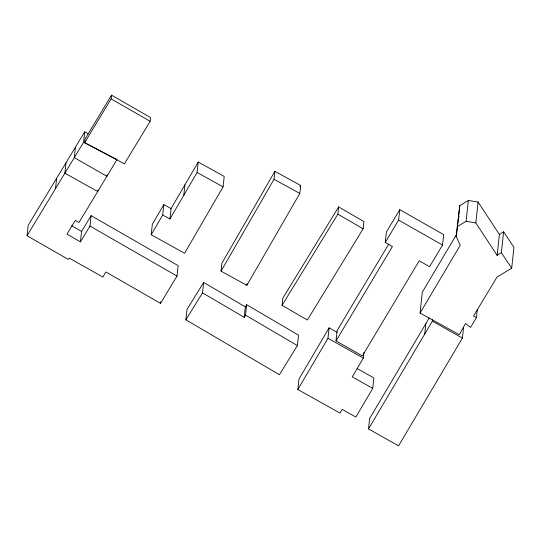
<?xml version="1.0" encoding="UTF-8"?>
<svg xmlns="http://www.w3.org/2000/svg" width="541" height="541" viewBox="0 0 541 541"><rect width="100%" height="100%" fill="white"/><g stroke="black" fill="none" stroke-linecap="round" stroke-linejoin="round"><path stroke-width="0.81" d="M84.714 131.821L83.578 142.249L116.998 159.595L78.959 222.493L75.3 220.39L66.989 234.131L80.426 241.854L81.563 231.42L91.104 215.636L178.145 265.645L177.008 276.072L160.508 303.366L105.901 271.988L102.844 277.046L69.255 258.118L68.234 259.403L27.05 235.741L28.186 225.313L84.714 131.821L88.426 133.749M55.52 188.66L56.649 178.232M66.022 162.733L64.886 173.161L97.684 191.534L97.86 189.925M75.422 147.193L74.286 157.62L106.888 176.305L107.064 174.702M84.666 142.635L85.072 138.902L111.527 95.142L150.554 117.559L150.148 121.299L124.41 163.855L84.666 142.635L111.128 98.875L111.527 95.142M80.426 241.854L89.975 226.064L91.104 215.636M171.051 208.583L198.229 162.023L224.211 176.44L223.081 186.875L184.596 253.269L151.196 234.733L152.332 224.299L163.842 204.579L171.051 208.583L169.921 219.01L162.713 215.007L163.842 204.579M160.508 303.366L160.684 301.763M183.798 195.24L184.927 184.812M169.921 219.01L197.1 172.451L198.229 162.023M245.337 306.889L246.669 304.732L298.524 335.156L297.388 345.584L279.413 374.697L185.881 319.819L187.017 309.391L203.659 282.443L245.337 306.889L244.201 317.324L202.53 292.87L203.659 282.443M221.053 271.176L221.911 263.21L274.862 171.328L300.681 185.475L299.815 193.435L246.865 285.323L221.053 271.176L273.996 179.287L274.862 171.328M246.865 285.323L247.041 283.734M244.201 317.324L245.533 315.166L246.669 304.732M282.064 305.334L282.848 298.125L338.639 206.926L363.91 221.614L363.133 228.816L307.335 320.022L282.064 305.334L337.861 214.128L338.639 206.926M357.04 368.516L373.878 377.929L372.742 388.357L355.87 417.043L342.149 409.375L339.971 413.074L297.834 389.506L298.963 379.079L329.111 327.839L337.212 332.377M297.834 389.506L327.974 338.274L329.111 327.839M336.015 340.918L392.421 246.507L385.26 242.442L386.396 232.008L399.745 209.665L443.674 234.611L442.538 245.039L429.601 266.699L419.201 260.789L362.382 355.89L336.015 340.918L337.144 330.49L388.817 244.005M372.742 388.357L352.252 376.901L363.342 358.047L363.951 352.434M463.549 327.657L462.42 338.084L398.548 445.858L368.502 428.932L369.631 418.504L429.256 317.898M385.26 242.442L398.609 220.099L399.745 209.665M477.358 309.29L476.452 317.635L470.542 327.393L465.537 323.511L459.248 334.676L420.053 313.05L422.318 292.187L456.908 233.827M424.726 334.061L425.855 323.633M368.502 428.932L432.367 321.158L432.543 319.555M420.053 313.05L460.229 245.269L456.232 236.478L459.803 205.58L468.364 200.481L478.095 202.036L499.411 234.524L497.145 255.386L501.358 252.674L503.63 231.812L499.411 234.524M456.232 236.478L459.803 205.58M457.537 226.436L466.099 221.337L468.364 200.481M497.145 255.386L475.83 222.899L478.095 202.036M476.452 317.635L473.571 315.971L497.023 277.039L511.685 268.214L513.95 247.352L503.63 231.812M299.863 186.888L300.681 185.475M151.196 234.733L162.713 215.007M27.05 235.741L83.578 142.249M185.881 319.819L202.53 292.87M466.099 221.337L475.83 222.899M273.996 179.287L299.815 193.435M197.1 172.451L223.081 186.875M327.974 338.274L363.342 358.047M432.367 321.158L462.42 338.084M398.609 220.099L442.538 245.039M111.128 98.875L150.148 121.299M89.975 226.064L177.008 276.072M71.696 225.753L81.563 231.42M337.861 214.128L363.133 228.816M245.533 315.166L297.388 345.584M501.358 252.674L511.685 268.214M458.504 215.622L459.167 217.083"/></g></svg>
